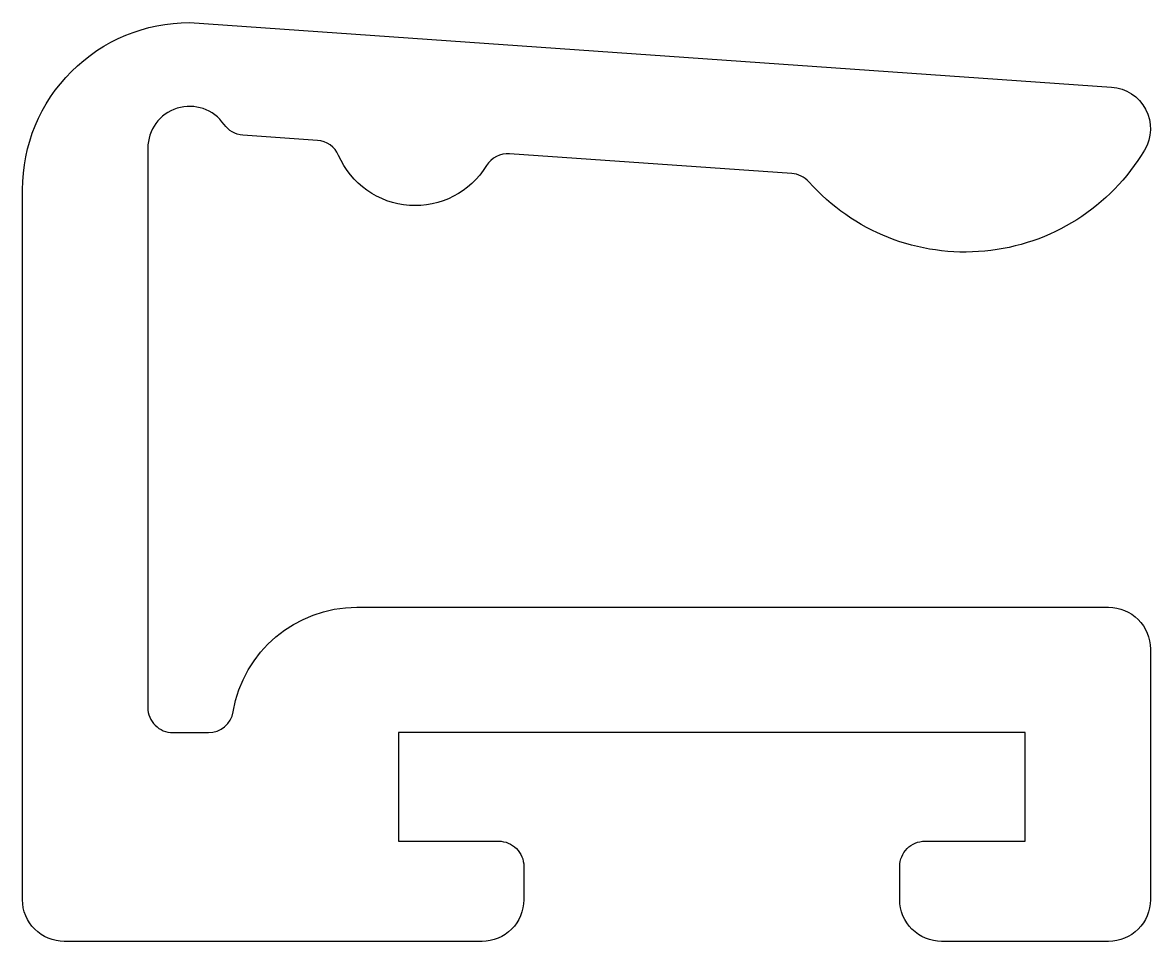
# Model space of a CAD drawing. Extents: x 182.9 to 196.4, y 236.4 to 247.4.
import ezdxf

# ---------------------------------------------------------------- set-up
doc = ezdxf.new("R2010")
doc.units = 0
doc.layers.add('ANA', color=220, linetype='CONTINUOUS')

msp = doc.modelspace()

# ---------------------------------------------------------------- linework, layer by layer
at = {"layer": 'ANA'}
msp.add_lwpolyline([(188.364, 236.413), (183.364, 236.413, -0.414214), (182.864, 236.913), (182.864, 245.413, -0.414214), (184.864, 247.413), (195.899, 246.641, -0.558559), (196.294, 245.887, -0.507722), (192.276, 245.506, 0.196262), (192.072, 245.606), (188.694, 245.842, 0.279739), (188.417, 245.7, -0.606977), (186.647, 245.823, 0.279739), (186.393, 246.003), (185.501, 246.065, -0.227735), (185.276, 246.194, 0.735365), (184.364, 245.909), (184.364, 239.213, 0.414214), (184.664, 238.913), (185.09, 238.913, 0.365977), (185.385, 239.163, -0.365977), (186.864, 240.413), (195.864, 240.413, -0.414214), (196.364, 239.913), (196.364, 236.913, -0.414214), (195.864, 236.413), (193.864, 236.413, -0.414214), (193.364, 236.913), (193.364, 237.313, -0.414214), (193.664, 237.613), (194.864, 237.613), (194.864, 238.913), (187.364, 238.913), (187.364, 237.613), (188.564, 237.613, -0.414214), (188.864, 237.313), (188.864, 236.913, -0.414214)], format="xyb", close=True, dxfattribs=at)

doc.saveas('drawing.dxf')
